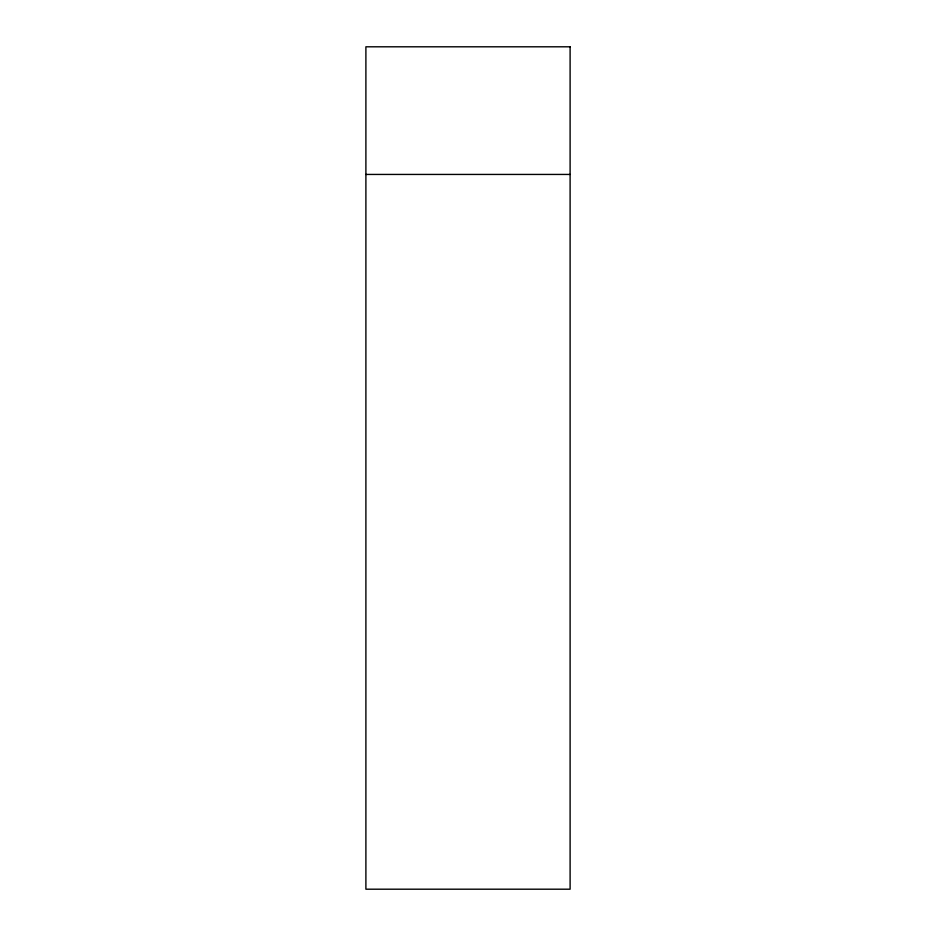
<?xml version="1.0" encoding="UTF-8"?>
<svg xmlns="http://www.w3.org/2000/svg" width="936" height="936" viewBox="0 0 936 936"><rect width="100%" height="100%" fill="white"/><g stroke="black" fill="none" stroke-linecap="round" stroke-linejoin="round"><path stroke-width="1.4" d="M365.894 174.435L570.106 174.435M570.106 46.8L365.894 46.8L365.894 889.2L570.106 889.2L570.106 46.8"/></g></svg>
